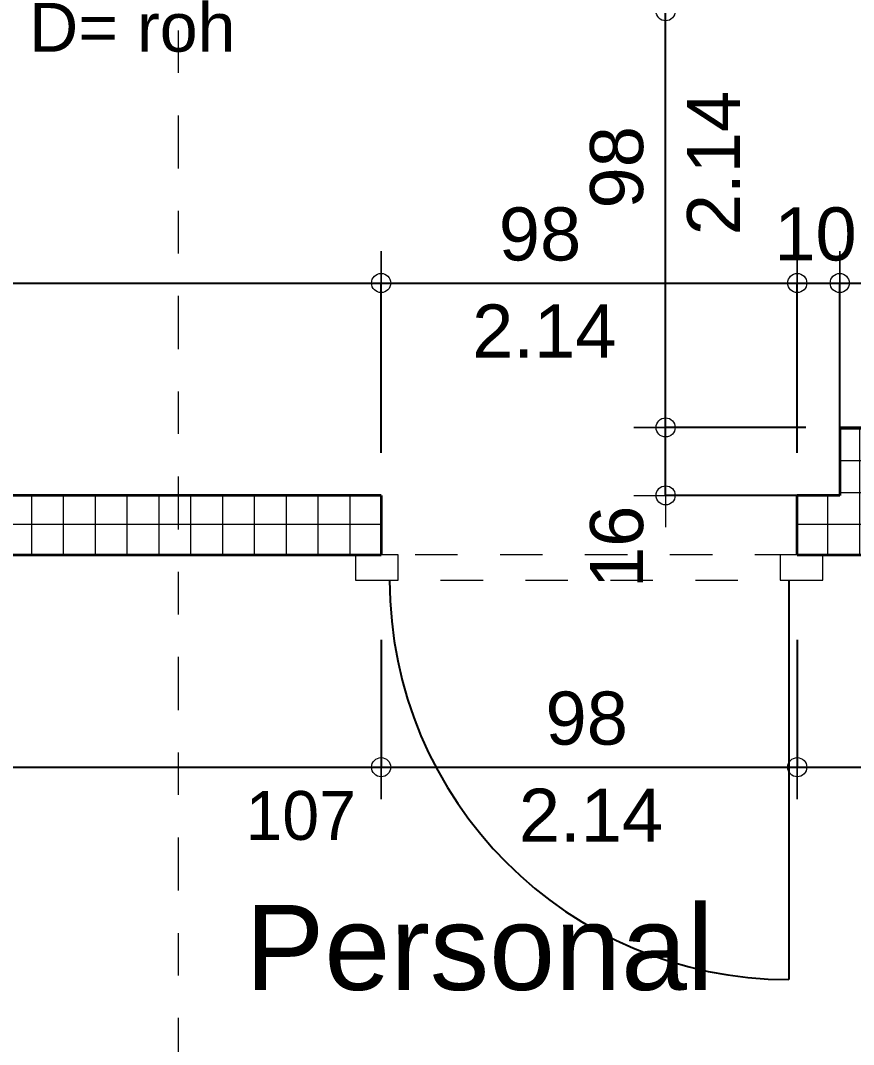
# Model space of a CAD drawing. Header units: metres. Extents: x -117 to -12, y 122 to 163.
# Drawn here: x -25.376 to -23.415, y 132.725 to 135.136 of the extents above; entities that cross this region are included whole.
import ezdxf

# ---------------------------------------------------------------- set-up
doc = ezdxf.new("R2010")
doc.units = ezdxf.units.M
doc.header["$PDMODE"] = 65
for name, pattern in [('AUSGEZOGEN', [0]), ('GETRENNT2_S10', [0.255, 0.125, -0.065, 0, -0.065]), ('PUNKT2_S9', [0.175, 0.075, -0.05, 0, -0.05])]:
    doc.linetypes.add(name, pattern=pattern)
doc.layers.add('XR$1$_3808', color=7, linetype='Continuous')
for name, color, linetype, lineweight in [('XR$1$Bauachsen_grob', 7, 'GETRENNT2_S10', 13), ('XR$1$Raumbezeichnung', 7, 'AUSGEZOGEN', 18), ('XR$1$Tuerblatt', 7, 'AUSGEZOGEN', 18), ('XR$1$Wand_Fertigelement', 7, 'AUSGEZOGEN', 35), ('XR$1$Werkplan-_Ausfuehrungsmasse', 7, 'AUSGEZOGEN', 13)]:
    doc.layers.add(name, color=color, linetype=linetype, lineweight=lineweight)
doc.styles.add('ARIAL', font='ARIAL.TTF')
doc.dimstyles.new('_DIMSTYLE_10', dxfattribs={"dimtxt": 0.125, "dimasz": 0.15, "dimexe": 0, "dimexo": 0, "dimgap": 0.0625, "dimtad": 2, "dimdec": 1, "dimlfac": 100, "dimrnd": 0.5, "dimzin": 4, "dimdsep": 46, "dimtxsty": 'ARIAL', "dimblk1": 'ALL_ML_KREIS', "dimblk2": 'ALL_ML_KREIS', "dimsah": 1, "dimcen": 0, "dimclrd": 256, "dimclre": 256, "dimclrt": 256, "dimadec": 0, "dimazin": 0, "dimtfac": 1, "dimtdec": 0, "dimtix": 1, "dimtmove": 2, "dimatfit": 3, "dimfxl": 0, "dimtvp": 1.2, "dimtzin": 0, "dimlwd": 0, "dimlwe": -1, "dimarcsym": 0})
doc.dimstyles.new('_DIMSTYLE_11', dxfattribs={"dimtxt": 0.125, "dimasz": 0.15, "dimexe": 0, "dimexo": 0, "dimgap": 0.0625, "dimtad": 2, "dimdec": 3, "dimrnd": 0.005, "dimzin": 4, "dimdsep": 46, "dimtxsty": 'ARIAL', "dimblk1": 'ALL_ML_KREIS', "dimblk2": 'ALL_ML_KREIS', "dimsah": 1, "dimcen": 0, "dimclrd": 256, "dimclre": 256, "dimclrt": 256, "dimadec": 0, "dimazin": 0, "dimtfac": 1, "dimtdec": 0, "dimtix": 1, "dimtmove": 2, "dimatfit": 3, "dimfxl": 0, "dimtzin": 0, "dimlwd": 0, "dimlwe": -1, "dimarcsym": 0})
doc.dimstyles.new('_DIMSTYLE_12', dxfattribs={"dimtxt": 0.125, "dimasz": 0.15, "dimexe": 0, "dimexo": 0, "dimgap": 0.0625, "dimtad": 2, "dimrnd": 0.005, "dimzin": 4, "dimdsep": 46, "dimtxsty": 'ARIAL', "dimblk1": 'ALL_ML_KREIS', "dimblk2": 'ALL_ML_KREIS', "dimsah": 1, "dimcen": 0, "dimclrd": 256, "dimclre": 256, "dimclrt": 256, "dimadec": 0, "dimazin": 0, "dimtfac": 1, "dimtdec": 0, "dimtix": 1, "dimtmove": 2, "dimatfit": 3, "dimfxl": 0, "dimtzin": 0, "dimlwd": 0, "dimlwe": -1, "dimarcsym": 0})
doc.dimstyles.new('_DIMSTYLE_14', dxfattribs={"dimtxt": 0.125, "dimasz": 0.15, "dimexe": 0, "dimexo": 0, "dimgap": 0.0625, "dimtad": 2, "dimdec": 1, "dimlfac": 100, "dimrnd": 0.5, "dimzin": 4, "dimdsep": 46, "dimtxsty": 'ARIAL', "dimblk1": 'ALL_ML_KREIS', "dimblk2": 'ALL_ML_KREIS', "dimsah": 1, "dimcen": 0, "dimclrd": 256, "dimclre": 256, "dimclrt": 256, "dimadec": 0, "dimazin": 0, "dimtfac": 1, "dimtdec": 0, "dimtix": 1, "dimtmove": 2, "dimatfit": 3, "dimfxl": 0, "dimtzin": 0, "dimlwd": 0, "dimlwe": -1, "dimarcsym": 0})
doc.dimstyles.new('_DIMSTYLE_20', dxfattribs={"dimtxt": 0.125, "dimasz": 0.15, "dimexe": 0, "dimexo": 0, "dimgap": 0.0625, "dimtad": 2, "dimdec": 3, "dimrnd": 0.005, "dimzin": 12, "dimdsep": 46, "dimtxsty": 'ARIAL', "dimblk1": 'ALL_ML_KREIS', "dimblk2": 'ALL_ML_KREIS', "dimsah": 1, "dimcen": 0, "dimclrd": 256, "dimclre": 256, "dimclrt": 256, "dimadec": 0, "dimazin": 0, "dimtfac": 1, "dimtdec": 0, "dimtix": 1, "dimtmove": 2, "dimatfit": 3, "dimfxl": 0, "dimtzin": 0, "dimlwd": 0, "dimlwe": -1, "dimarcsym": 0})
doc.dimstyles.new('_DIMSTYLE_21', dxfattribs={"dimtxt": 0.125, "dimasz": 0.15, "dimexe": 0, "dimexo": 0, "dimgap": 0.0625, "dimtad": 2, "dimdec": 0, "dimlfac": 100, "dimrnd": 0.5, "dimzin": 12, "dimdsep": 46, "dimtxsty": 'ARIAL', "dimblk1": 'ALL_ML_KREIS', "dimblk2": 'ALL_ML_KREIS', "dimsah": 1, "dimcen": 0, "dimclrd": 256, "dimclre": 256, "dimclrt": 256, "dimadec": 0, "dimazin": 0, "dimtfac": 1, "dimtdec": 0, "dimtix": 1, "dimtmove": 2, "dimatfit": 3, "dimfxl": 0, "dimtzin": 0, "dimlwd": 0, "dimlwe": -1, "dimarcsym": 0})
doc.dimstyles.new('_DIMSTYLE_22', dxfattribs={"dimtxt": 0.125, "dimasz": 0.15, "dimexe": 0, "dimexo": 0, "dimgap": 0.0625, "dimtad": 2, "dimdec": 3, "dimrnd": 0.005, "dimzin": 12, "dimdsep": 46, "dimtxsty": 'ARIAL', "dimblk1": 'ALL_ML_KREIS', "dimblk2": 'ALL_ML_KREIS', "dimsah": 1, "dimcen": 0, "dimclrd": 256, "dimclre": 256, "dimclrt": 256, "dimadec": 0, "dimazin": 0, "dimtfac": 1, "dimtdec": 0, "dimtix": 1, "dimtmove": 2, "dimatfit": 3, "dimfxl": 0, "dimtzin": 0, "dimlwd": 0, "dimlwe": -1, "dimarcsym": 0})
pattern_1 = [(0, (0, 0), (0, 0.075), []), (90, (0, 0), (-0.075, 5e-18), [])]

# ---------------------------------------------------------------- blocks, each defined once
blk = doc.blocks.new('ALL_ML_KREIS')
at = {"color": 0, "linetype": 'ByBlock', "lineweight": -2}
for p, q in [((0, -0.5), (0, 0.5)), ((-1, 0), (0.5, 0))]:
    blk.add_line(p, q, dxfattribs=at)
blk.add_circle((0, 0), 0.15, dxfattribs=at)
blk = doc.blocks.new('*D77')
at = {"layer": 'DEFPOINTS'}
for p in [(-24.5271, 134.018), (-27.9731, 133.378), (-27.9731, 133.3662)]:
    blk.add_point(p, dxfattribs=at)
at = {"layer": 'XR$1$Werkplan-_Ausfuehrungsmasse', "lineweight": -2}
for p, q in [((-24.5271, 133.678), (-24.5271, 133.378)), ((-27.9731, 133.078), (-27.9731, 133.378)), ((-27.9731, 133.378), (-24.5271, 133.378))]:
    blk.add_line(p, q, dxfattribs=at)
at = {"layer": 'XR$1$Werkplan-_Ausfuehrungsmasse', "xscale": 0.15, "yscale": 0.15, "zscale": 0.15, "rotation": 180}
blk.add_blockref('ALL_ML_KREIS', (-27.9731, 133.378), dxfattribs=at)
at = {"layer": 'XR$1$Werkplan-_Ausfuehrungsmasse', "xscale": 0.15, "yscale": 0.15, "zscale": 0.15}
blk.add_blockref('ALL_ML_KREIS', (-24.5271, 133.378), dxfattribs=at)
at = {"layer": 'XR$1$Werkplan-_Ausfuehrungsmasse', "insert": (-26.2283, 133.4928), "char_height": 0.125, "width": 0.625, "attachment_point": 5, "style": 'ARIAL'}
blk.add_mtext('\\A1;{\\A1;{3.44\\H0.082500;\\S5^ ;}}', dxfattribs=at)
blk = doc.blocks.new('*D78')
at = {"layer": 'DEFPOINTS'}
for p in [(-24.5271, 134.018), (-23.5471, 134.018), (-24.5271, 133.378)]:
    blk.add_point(p, dxfattribs=at)
at = {"layer": 'XR$1$Werkplan-_Ausfuehrungsmasse', "lineweight": -2}
for p, q in [((-24.5271, 133.678), (-24.5271, 133.378)), ((-23.5471, 133.678), (-23.5471, 133.378)), ((-24.5271, 133.378), (-23.5471, 133.378))]:
    blk.add_line(p, q, dxfattribs=at)
at = {"layer": 'XR$1$Werkplan-_Ausfuehrungsmasse', "xscale": 0.15, "yscale": 0.15, "zscale": 0.15, "rotation": 180}
blk.add_blockref('ALL_ML_KREIS', (-24.5271, 133.378), dxfattribs=at)
at = {"layer": 'XR$1$Werkplan-_Ausfuehrungsmasse', "xscale": 0.15, "yscale": 0.15, "zscale": 0.15}
blk.add_blockref('ALL_ML_KREIS', (-23.5471, 133.378), dxfattribs=at)
at = {"layer": 'XR$1$Werkplan-_Ausfuehrungsmasse', "insert": (-24.0429, 133.4927), "char_height": 0.125, "width": 0.25, "attachment_point": 5, "style": 'ARIAL'}
blk.add_mtext('\\A1;{98}', dxfattribs=at)
at = {"layer": 'XR$1$Werkplan-_Ausfuehrungsmasse', "insert": (-24.2028, 133.3275), "char_height": 0.125, "width": 0.00625, "attachment_point": 1, "line_spacing_factor": 0.60241, "style": 'ARIAL'}
blk.add_mtext('\\A1;{2.14\\H0.082500;\\S^ ;}', dxfattribs=at)
blk = doc.blocks.new('*D79')
at = {"layer": 'DEFPOINTS'}
for p in [(-23.5471, 134.018), (-23.5471, 133.378), (-20.4731, 133.378)]:
    blk.add_point(p, dxfattribs=at)
at = {"layer": 'XR$1$Werkplan-_Ausfuehrungsmasse', "lineweight": -2}
for p, q in [((-23.5471, 133.678), (-23.5471, 133.378)), ((-23.5471, 133.378), (-20.4731, 133.378)), ((-20.4731, 133.378), (-20.4731, 133.378))]:
    blk.add_line(p, q, dxfattribs=at)
at = {"layer": 'XR$1$Werkplan-_Ausfuehrungsmasse', "xscale": 0.15, "yscale": 0.15, "zscale": 0.15, "rotation": 180}
blk.add_blockref('ALL_ML_KREIS', (-23.5471, 133.378), dxfattribs=at)
at = {"layer": 'XR$1$Werkplan-_Ausfuehrungsmasse', "xscale": 0.15, "yscale": 0.15, "zscale": 0.15}
blk.add_blockref('ALL_ML_KREIS', (-20.4731, 133.378), dxfattribs=at)
at = {"layer": 'XR$1$Werkplan-_Ausfuehrungsmasse', "insert": (-21.9883, 133.4928), "char_height": 0.125, "width": 0.625, "attachment_point": 5, "style": 'ARIAL'}
blk.add_mtext('\\A1;{\\A1;{3.07\\H0.082500;\\S5^ ;}}', dxfattribs=at)
blk = doc.blocks.new('*D195')
at = {"layer": 'DEFPOINTS'}
for p in [(-27.9731, 133.878), (-25.4811, 131.383), (-25.0641, 131.383)]:
    blk.add_point(p, dxfattribs=at)
at = {"layer": 'XR$1$Werkplan-_Ausfuehrungsmasse', "lineweight": -2}
for p, q in [((-25.4811, 133.878), (-25.4811, 133.878)), ((-25.4811, 131.383), (-25.4811, 133.878)), ((-25.1143, 131.383), (-25.4811, 131.383))]:
    blk.add_line(p, q, dxfattribs=at)
at = {"layer": 'XR$1$Werkplan-_Ausfuehrungsmasse', "xscale": 0.15, "yscale": 0.15, "zscale": 0.15}
for p, rotation in [((-25.4811, 133.878), 90), ((-25.4811, 131.383), 270)]:
    blk.add_blockref('ALL_ML_KREIS', p, dxfattribs=dict(at, rotation=rotation))
at = {"layer": 'XR$1$Werkplan-_Ausfuehrungsmasse', "insert": (-25.5957, 132.0223), "char_height": 0.125, "width": 0.625, "attachment_point": 5, "rotation": 90, "style": 'ARIAL'}
blk.add_mtext('\\A1;{\\A1;{2.49\\H0.082500;\\S5^ ;}}', dxfattribs=at)
blk = doc.blocks.new('*D206')
at = {"layer": 'DEFPOINTS'}
for p in [(-27.9731, 134.518), (-27.9731, 134.018), (-24.5271, 134.018)]:
    blk.add_point(p, dxfattribs=at)
at = {"layer": 'XR$1$Werkplan-_Ausfuehrungsmasse', "lineweight": -2}
for p, q in [((-27.9731, 134.268), (-27.9731, 134.518)), ((-27.9731, 134.518), (-24.5271, 134.518)), ((-24.5271, 134.118), (-24.5271, 134.518))]:
    blk.add_line(p, q, dxfattribs=at)
at = {"layer": 'XR$1$Werkplan-_Ausfuehrungsmasse', "xscale": 0.15, "yscale": 0.15, "zscale": 0.15, "rotation": 180}
blk.add_blockref('ALL_ML_KREIS', (-27.9731, 134.518), dxfattribs=at)
at = {"layer": 'XR$1$Werkplan-_Ausfuehrungsmasse', "xscale": 0.15, "yscale": 0.15, "zscale": 0.15}
blk.add_blockref('ALL_ML_KREIS', (-24.5271, 134.518), dxfattribs=at)
at = {"layer": 'XR$1$Werkplan-_Ausfuehrungsmasse', "insert": (-26.2283, 134.6328), "char_height": 0.125, "width": 0.625, "attachment_point": 5, "style": 'ARIAL'}
blk.add_mtext('\\A1;{\\A1;{3.44\\H0.082500;\\S5^ ;}}', dxfattribs=at)
blk = doc.blocks.new('*D207')
at = {"layer": 'DEFPOINTS'}
for p in [(-24.5271, 134.518), (-24.5271, 134.018), (-23.5471, 134.018)]:
    blk.add_point(p, dxfattribs=at)
at = {"layer": 'XR$1$Werkplan-_Ausfuehrungsmasse', "lineweight": -2}
for p, q in [((-24.5271, 134.118), (-24.5271, 134.518)), ((-24.5271, 134.518), (-23.5471, 134.518)), ((-23.5471, 134.118), (-23.5471, 134.518))]:
    blk.add_line(p, q, dxfattribs=at)
at = {"layer": 'XR$1$Werkplan-_Ausfuehrungsmasse', "xscale": 0.15, "yscale": 0.15, "zscale": 0.15, "rotation": 180}
blk.add_blockref('ALL_ML_KREIS', (-24.5271, 134.518), dxfattribs=at)
at = {"layer": 'XR$1$Werkplan-_Ausfuehrungsmasse', "xscale": 0.15, "yscale": 0.15, "zscale": 0.15}
blk.add_blockref('ALL_ML_KREIS', (-23.5471, 134.518), dxfattribs=at)
at = {"layer": 'XR$1$Werkplan-_Ausfuehrungsmasse', "insert": (-24.1529, 134.6327), "char_height": 0.125, "width": 0.5, "attachment_point": 5, "style": 'ARIAL'}
blk.add_mtext('\\A1;{\\A1;{98\\H0.082500;\\S^ ;}}', dxfattribs=at)
at = {"layer": 'XR$1$Werkplan-_Ausfuehrungsmasse', "insert": (-24.3128, 134.4675), "char_height": 0.125, "width": 0.00625, "attachment_point": 1, "line_spacing_factor": 0.60241, "style": 'ARIAL'}
blk.add_mtext('\\A1;{2.14\\H0.082500;\\S^ ;}', dxfattribs=at)
blk = doc.blocks.new('*D208')
at = {"layer": 'DEFPOINTS'}
for p in [(-23.5471, 134.518), (-23.5471, 134.018), (-23.4471, 134.018)]:
    blk.add_point(p, dxfattribs=at)
at = {"layer": 'XR$1$Werkplan-_Ausfuehrungsmasse', "lineweight": -2}
for p, q in [((-23.5471, 134.118), (-23.5471, 134.518)), ((-23.5471, 134.518), (-23.4471, 134.518)), ((-23.4471, 134.118), (-23.4471, 134.518))]:
    blk.add_line(p, q, dxfattribs=at)
at = {"layer": 'XR$1$Werkplan-_Ausfuehrungsmasse', "xscale": 0.15, "yscale": 0.15, "zscale": 0.15, "rotation": 180}
blk.add_blockref('ALL_ML_KREIS', (-23.5471, 134.518), dxfattribs=at)
at = {"layer": 'XR$1$Werkplan-_Ausfuehrungsmasse', "xscale": 0.15, "yscale": 0.15, "zscale": 0.15}
blk.add_blockref('ALL_ML_KREIS', (-23.4471, 134.518), dxfattribs=at)
at = {"layer": 'XR$1$Werkplan-_Ausfuehrungsmasse', "insert": (-23.5042, 134.6327), "char_height": 0.125, "width": 0.5, "attachment_point": 5, "style": 'ARIAL'}
blk.add_mtext('\\A1;{\\A1;{10\\H0.082500;\\S^ ;}}', dxfattribs=at)
blk = doc.blocks.new('*D209')
at = {"layer": 'DEFPOINTS'}
for p in [(-23.4471, 134.518), (-23.4471, 134.018), (-23.3071, 134.018)]:
    blk.add_point(p, dxfattribs=at)
at = {"layer": 'XR$1$Werkplan-_Ausfuehrungsmasse', "lineweight": -2}
for p, q in [((-23.4471, 134.118), (-23.4471, 134.518)), ((-23.4471, 134.518), (-23.3071, 134.518)), ((-23.3071, 134.118), (-23.3071, 134.518))]:
    blk.add_line(p, q, dxfattribs=at)
at = {"layer": 'XR$1$Werkplan-_Ausfuehrungsmasse', "xscale": 0.15, "yscale": 0.15, "zscale": 0.15, "rotation": 180}
blk.add_blockref('ALL_ML_KREIS', (-23.4471, 134.518), dxfattribs=at)
at = {"layer": 'XR$1$Werkplan-_Ausfuehrungsmasse', "xscale": 0.15, "yscale": 0.15, "zscale": 0.15}
blk.add_blockref('ALL_ML_KREIS', (-23.3071, 134.518), dxfattribs=at)
at = {"layer": 'XR$1$Werkplan-_Ausfuehrungsmasse', "insert": (-23.1971, 134.6305), "char_height": 0.125, "width": 0.5, "attachment_point": 5, "style": 'ARIAL'}
blk.add_mtext('\\A1;{\\A1;{14\\H0.082500;\\S^ ;}}', dxfattribs=at)
blk = doc.blocks.new('*D266')
at = {"layer": 'DEFPOINTS'}
for p in [(-77.1306, 135.438), (-19.9881, 130.838), (-77.1306, 128.038)]:
    blk.add_point(p, dxfattribs=at)
at = {"layer": 'XR$1$Werkplan-_Ausfuehrungsmasse', "lineweight": -2}
for p, q in [((-77.1306, 128.638), (-77.1306, 128.038)), ((-19.9881, 128.638), (-19.9881, 128.038)), ((-77.1306, 128.038), (-19.9881, 128.038))]:
    blk.add_line(p, q, dxfattribs=at)
at = {"layer": 'XR$1$Werkplan-_Ausfuehrungsmasse', "xscale": 0.15, "yscale": 0.15, "zscale": 0.15, "rotation": 180}
blk.add_blockref('ALL_ML_KREIS', (-77.1306, 128.038), dxfattribs=at)
at = {"layer": 'XR$1$Werkplan-_Ausfuehrungsmasse', "xscale": 0.15, "yscale": 0.15, "zscale": 0.15}
blk.add_blockref('ALL_ML_KREIS', (-19.9881, 128.038), dxfattribs=at)
at = {"layer": 'XR$1$Werkplan-_Ausfuehrungsmasse', "insert": (-48.5549, 128.1527), "char_height": 0.125, "width": 0.625, "attachment_point": 5, "style": 'ARIAL'}
blk.add_mtext('\\A1;{\\A1;{57.14\\H0.082500;\\S^ ;}}', dxfattribs=at)
blk = doc.blocks.new('COMPLEXOBJECT_20')
at = {"layer": 'XR$1$Bauachsen_grob', "color": 8}
blk.add_line((-25.0041, 126.7126), (-25.0041, 153.848), dxfattribs=at)
blk = doc.blocks.new('Tür_2_$F2')
at = {"layer": 'XR$1$_3808', "color": 7, "linetype": 'AUSGEZOGEN', "lineweight": -3}
blk.add_line((0.08, 0.06), (0.08, 1), dxfattribs=at)
at = {"layer": 'XR$1$_3808', "color": 7, "linetype": 'AUSGEZOGEN', "lineweight": 13}
for points in [[(0, 0), (0.1, 0), (0.1, 0.06), (0, 0.06), (0, 0)], [(1, 0), (1.1, 0), (1.1, 0.06), (1, 0.06), (1, 0)]]:
    blk.add_lwpolyline(points, close=True, dxfattribs=at)
at = {"layer": 'XR$1$_3808', "color": 7, "linetype": 'AUSGEZOGEN', "lineweight": -3}
blk.add_arc((0.08, 0.06), 0.94, 0, 90, dxfattribs=at)
blk = doc.blocks.new('*D877')
at = {"layer": 'DEFPOINTS'}
for p in [(-23.4471, 134.178), (-23.8571, 134.018), (-23.4471, 134.018)]:
    blk.add_point(p, dxfattribs=at)
at = {"layer": 'XR$1$Werkplan-_Ausfuehrungsmasse', "lineweight": -2}
for p, q in [((-23.5271, 134.178), (-23.8571, 134.178)), ((-23.8571, 134.018), (-23.8571, 134.178)), ((-23.5471, 134.018), (-23.8571, 134.018))]:
    blk.add_line(p, q, dxfattribs=at)
at = {"layer": 'XR$1$Werkplan-_Ausfuehrungsmasse', "xscale": 0.15, "yscale": 0.15, "zscale": 0.15}
for p, rotation in [((-23.8571, 134.178), 90), ((-23.8571, 134.018), 270)]:
    blk.add_blockref('ALL_ML_KREIS', p, dxfattribs=dict(at, rotation=rotation))
at = {"layer": 'XR$1$Werkplan-_Ausfuehrungsmasse', "insert": (-23.9717, 133.8968), "char_height": 0.125, "width": 0.5, "attachment_point": 5, "rotation": 90, "style": 'ARIAL'}
blk.add_mtext('\\A1;{\\A1;{16\\H0.082500;\\S^ ;}}', dxfattribs=at)
blk = doc.blocks.new('*D878')
at = {"layer": 'DEFPOINTS'}
for p in [(-23.4471, 135.158), (-23.8571, 134.178), (-23.4471, 134.178)]:
    blk.add_point(p, dxfattribs=at)
at = {"layer": 'XR$1$Werkplan-_Ausfuehrungsmasse', "lineweight": -2}
for p, q in [((-23.5471, 135.158), (-23.8571, 135.158)), ((-23.8571, 134.178), (-23.8571, 135.158)), ((-23.5271, 134.178), (-23.8571, 134.178))]:
    blk.add_line(p, q, dxfattribs=at)
at = {"layer": 'XR$1$Werkplan-_Ausfuehrungsmasse', "xscale": 0.15, "yscale": 0.15, "zscale": 0.15}
for p, rotation in [((-23.8571, 135.158), 90), ((-23.8571, 134.178), 270)]:
    blk.add_blockref('ALL_ML_KREIS', p, dxfattribs=dict(at, rotation=rotation))
at = {"layer": 'XR$1$Werkplan-_Ausfuehrungsmasse', "insert": (-23.8066, 134.6305), "char_height": 0.125, "width": 0.00625, "attachment_point": 1, "rotation": 90, "line_spacing_factor": 0.60241, "style": 'ARIAL'}
blk.add_mtext('\\A1;{2.14\\H0.082500;\\S^ ;}', dxfattribs=at)
at = {"layer": 'XR$1$Werkplan-_Ausfuehrungsmasse', "insert": (-23.9717, 134.7905), "char_height": 0.125, "width": 0.5, "attachment_point": 5, "rotation": 90, "style": 'ARIAL'}
blk.add_mtext('\\A1;{\\A1;{98\\H0.082500;\\S^ ;}}', dxfattribs=at)
blk = doc.blocks.new('*D879')
at = {"layer": 'DEFPOINTS'}
for p in [(-23.4471, 138.708), (-23.8571, 135.158), (-23.4471, 135.158)]:
    blk.add_point(p, dxfattribs=at)
at = {"layer": 'XR$1$Werkplan-_Ausfuehrungsmasse', "lineweight": -2}
for p, q in [((-23.8571, 138.708), (-23.8571, 138.708)), ((-23.8571, 135.158), (-23.8571, 138.708)), ((-23.5471, 135.158), (-23.8571, 135.158))]:
    blk.add_line(p, q, dxfattribs=at)
at = {"layer": 'XR$1$Werkplan-_Ausfuehrungsmasse', "xscale": 0.15, "yscale": 0.15, "zscale": 0.15}
for p, rotation in [((-23.8571, 138.708), 90), ((-23.8571, 135.158), 270)]:
    blk.add_blockref('ALL_ML_KREIS', p, dxfattribs=dict(at, rotation=rotation))
at = {"layer": 'XR$1$Werkplan-_Ausfuehrungsmasse', "insert": (-23.9718, 137.0516), "char_height": 0.125, "width": 0.5, "attachment_point": 5, "rotation": 90, "style": 'ARIAL'}
blk.add_mtext('\\A1;{\\A1;{3.55\\H0.082500;\\S^ ;}}', dxfattribs=at)

msp = doc.modelspace()

# ---------------------------------------------------------------- hatches: boundary and pattern name
at = {"layer": 'XR$1$Wand_Fertigelement', "lineweight": 13}
h = msp.add_hatch(dxfattribs=at)
h.set_pattern_fill('SCHRAFFUR_7', color=256, scale=0.05, style=0, pattern_type=2)
h.set_pattern_definition(pattern_1)
h.paths.add_polyline_path([(-23.3071, 134.018), (-23.3071, 134.178), (-23.4471, 134.178), (-23.4471, 134.018)], flags=0)
h = msp.add_hatch(dxfattribs=at)
h.set_pattern_fill('SCHRAFFUR_7', color=256, scale=0.05, style=0, pattern_type=2)
h.set_pattern_definition(pattern_1)
h.paths.add_polyline_path([(-27.9731, 133.878), (-24.5271, 133.878), (-24.5271, 134.018), (-27.9731, 134.018)], flags=0)
h = msp.add_hatch(dxfattribs=at)
h.set_pattern_fill('SCHRAFFUR_7', color=256, scale=0.05, style=0, pattern_type=2)
h.set_pattern_definition(pattern_1)
h.paths.add_polyline_path([(-20.4731, 134.018), (-23.5471, 134.018), (-23.5471, 133.878), (-20.4731, 133.878)], flags=0)

# ---------------------------------------------------------------- linework, layer by layer
at = {"layer": 'XR$1$Wand_Fertigelement'}
for p, q in [((-23.4471, 134.178), (-23.3071, 134.178)), ((-23.4471, 134.178), (-23.4471, 134.018)), ((-24.5271, 134.018), (-27.9731, 134.018)), ((-24.5271, 134.018), (-24.5271, 133.878)), ((-23.5471, 133.878), (-23.5471, 134.018)), ((-23.4471, 134.018), (-23.5471, 134.018)), ((-27.9731, 133.878), (-24.5271, 133.878)), ((-23.5471, 133.878), (-20.4731, 133.878))]:
    msp.add_line(p, q, dxfattribs=at)
at = {"layer": 'XR$1$Wand_Fertigelement', "color": 5, "linetype": 'PUNKT2_S9', "lineweight": 13}
for p, q in [((-24.5271, 133.878), (-24.5871, 133.878)), ((-24.5871, 133.878), (-24.5871, 133.818)), ((-23.5471, 133.878), (-24.5271, 133.878)), ((-23.4871, 133.878), (-23.5471, 133.878)), ((-23.4871, 133.818), (-23.4871, 133.878)), ((-24.5871, 133.818), (-23.4871, 133.818))]:
    msp.add_line(p, q, dxfattribs=at)

# ---------------------------------------------------------------- block references
at = {"layer": 'XR$1$Bauachsen_grob', "color": 8, "linetype": 'AUSGEZOGEN', "lineweight": 13}
msp.add_blockref('COMPLEXOBJECT_20', (0, 0), dxfattribs=at)
at = {"layer": 'XR$1$Tuerblatt', "color": 7, "linetype": 'AUSGEZOGEN', "lineweight": 13, "rotation": 180}
msp.add_blockref('Tür_2_$F2', (-23.4871, 133.878), dxfattribs=at)

# ---------------------------------------------------------------- texts
at = {"layer": 'XR$1$Raumbezeichnung', "style": 'ARIAL'}
for s, insert, char_height, width, attachment_point in [('\\W1.00;D=\\~roh', (-25.3564, 135.1777), 0.115, 0.546345, 1), ('\\W0.97;107', (-24.8464, 133.2053), 0.115, 0.326087, 7), ('\\W1.00;Personal', (-24.8471, 132.8507), 0.2, 1.210489, 7)]:
    msp.add_mtext(s, dxfattribs=dict(at, insert=insert, char_height=char_height, width=width, attachment_point=attachment_point))

# ---------------------------------------------------------------- dimensions: what is measured, and where the dimension line sits
at = {"layer": 'XR$1$Werkplan-_Ausfuehrungsmasse'}
for base, p1, p2, dimstyle, picture, middle in [((-23.8571, 138.708), (-23.5471, 135.158), (-23.8571, 138.708), '_DIMSTYLE_12', '*D879', (-23.9718, 137.0516)), ((-23.8571, 134.178), (-23.5471, 134.018), (-23.5271, 134.178), '_DIMSTYLE_10', '*D877', (-23.9717, 133.8968)), ((-25.4811, 133.878), (-25.1143, 131.383), (-25.4811, 133.878), '_DIMSTYLE_11', '*D195', (-25.5957, 132.0223))]:
    dim = msp.add_linear_dim(base=base, p1=p1, p2=p2, angle=90, dimstyle=dimstyle, override={"dimpost": '<>', "dimclrd": 256, "dimclre": 256, "dimclrt": 256, "dimlwd": 0, "dimlwe": 65535}, dxfattribs=at)
    dim.commit()
    dim.dimension.update_dxf_attribs({"geometry": picture, "text_midpoint": middle, "dimtype": 160})
for base, p1, p2, dimstyle, picture, middle in [((-19.9881, 128.038), (-77.1306, 128.638), (-19.9881, 128.638), '_DIMSTYLE_12', '*D266', (-48.5549, 128.1527)), ((-24.5271, 134.518), (-27.9731, 134.268), (-24.5271, 134.118), '_DIMSTYLE_11', '*D206', (-26.2283, 134.6328)), ((-23.4471, 134.518), (-23.5471, 134.118), (-23.4471, 134.118), '_DIMSTYLE_10', '*D208', (-23.5042, 134.6327)), ((-23.3071, 134.518), (-23.4471, 134.118), (-23.3071, 134.118), '_DIMSTYLE_10', '*D209', (-23.1971, 134.6305)), ((-24.5271, 133.378), (-27.9731, 133.078), (-24.5271, 133.678), '_DIMSTYLE_20', '*D77', (-26.2283, 133.4928)), ((-20.4731, 133.378), (-23.5471, 133.678), (-20.4731, 133.378), '_DIMSTYLE_22', '*D79', (-21.9883, 133.4928))]:
    dim = msp.add_linear_dim(base=base, p1=p1, p2=p2, dimstyle=dimstyle, override={"dimpost": '<>', "dimclrd": 256, "dimclre": 256, "dimclrt": 256, "dimlwd": 0, "dimlwe": 65535}, dxfattribs=at)
    dim.commit()
    dim.dimension.update_dxf_attribs({"geometry": picture, "text_midpoint": middle, "dimtype": 160})
dim = msp.add_linear_dim(base=(-23.8571, 135.158), p1=(-23.5271, 134.178), p2=(-23.5471, 135.158), angle=90, text='<>\\X\\A1;{2.14\\H0.082500;\\S^ ;}', dimstyle='_DIMSTYLE_14', override={"dimpost": '<>', "dimclrd": 256, "dimclre": 256, "dimclrt": 256, "dimlwd": 0, "dimlwe": 65535}, dxfattribs=at)
dim.commit()
dim.dimension.update_dxf_attribs({"geometry": '*D878', "text_midpoint": (-23.9717, 134.7905), "dimtype": 160})
for base, p1, p2, dimstyle, picture, middle in [((-23.5471, 134.518), (-24.5271, 134.118), (-23.5471, 134.118), '_DIMSTYLE_14', '*D207', (-24.1529, 134.6327)), ((-23.5471, 133.378), (-24.5271, 133.678), (-23.5471, 133.678), '_DIMSTYLE_21', '*D78', (-24.0429, 133.4927))]:
    dim = msp.add_linear_dim(base=base, p1=p1, p2=p2, text='<>\\X\\A1;{2.14\\H0.082500;\\S^ ;}', dimstyle=dimstyle, override={"dimpost": '<>', "dimclrd": 256, "dimclre": 256, "dimclrt": 256, "dimlwd": 0, "dimlwe": 65535}, dxfattribs=at)
    dim.commit()
    dim.dimension.update_dxf_attribs({"geometry": picture, "text_midpoint": middle, "dimtype": 160})

doc.saveas('drawing.dxf')
